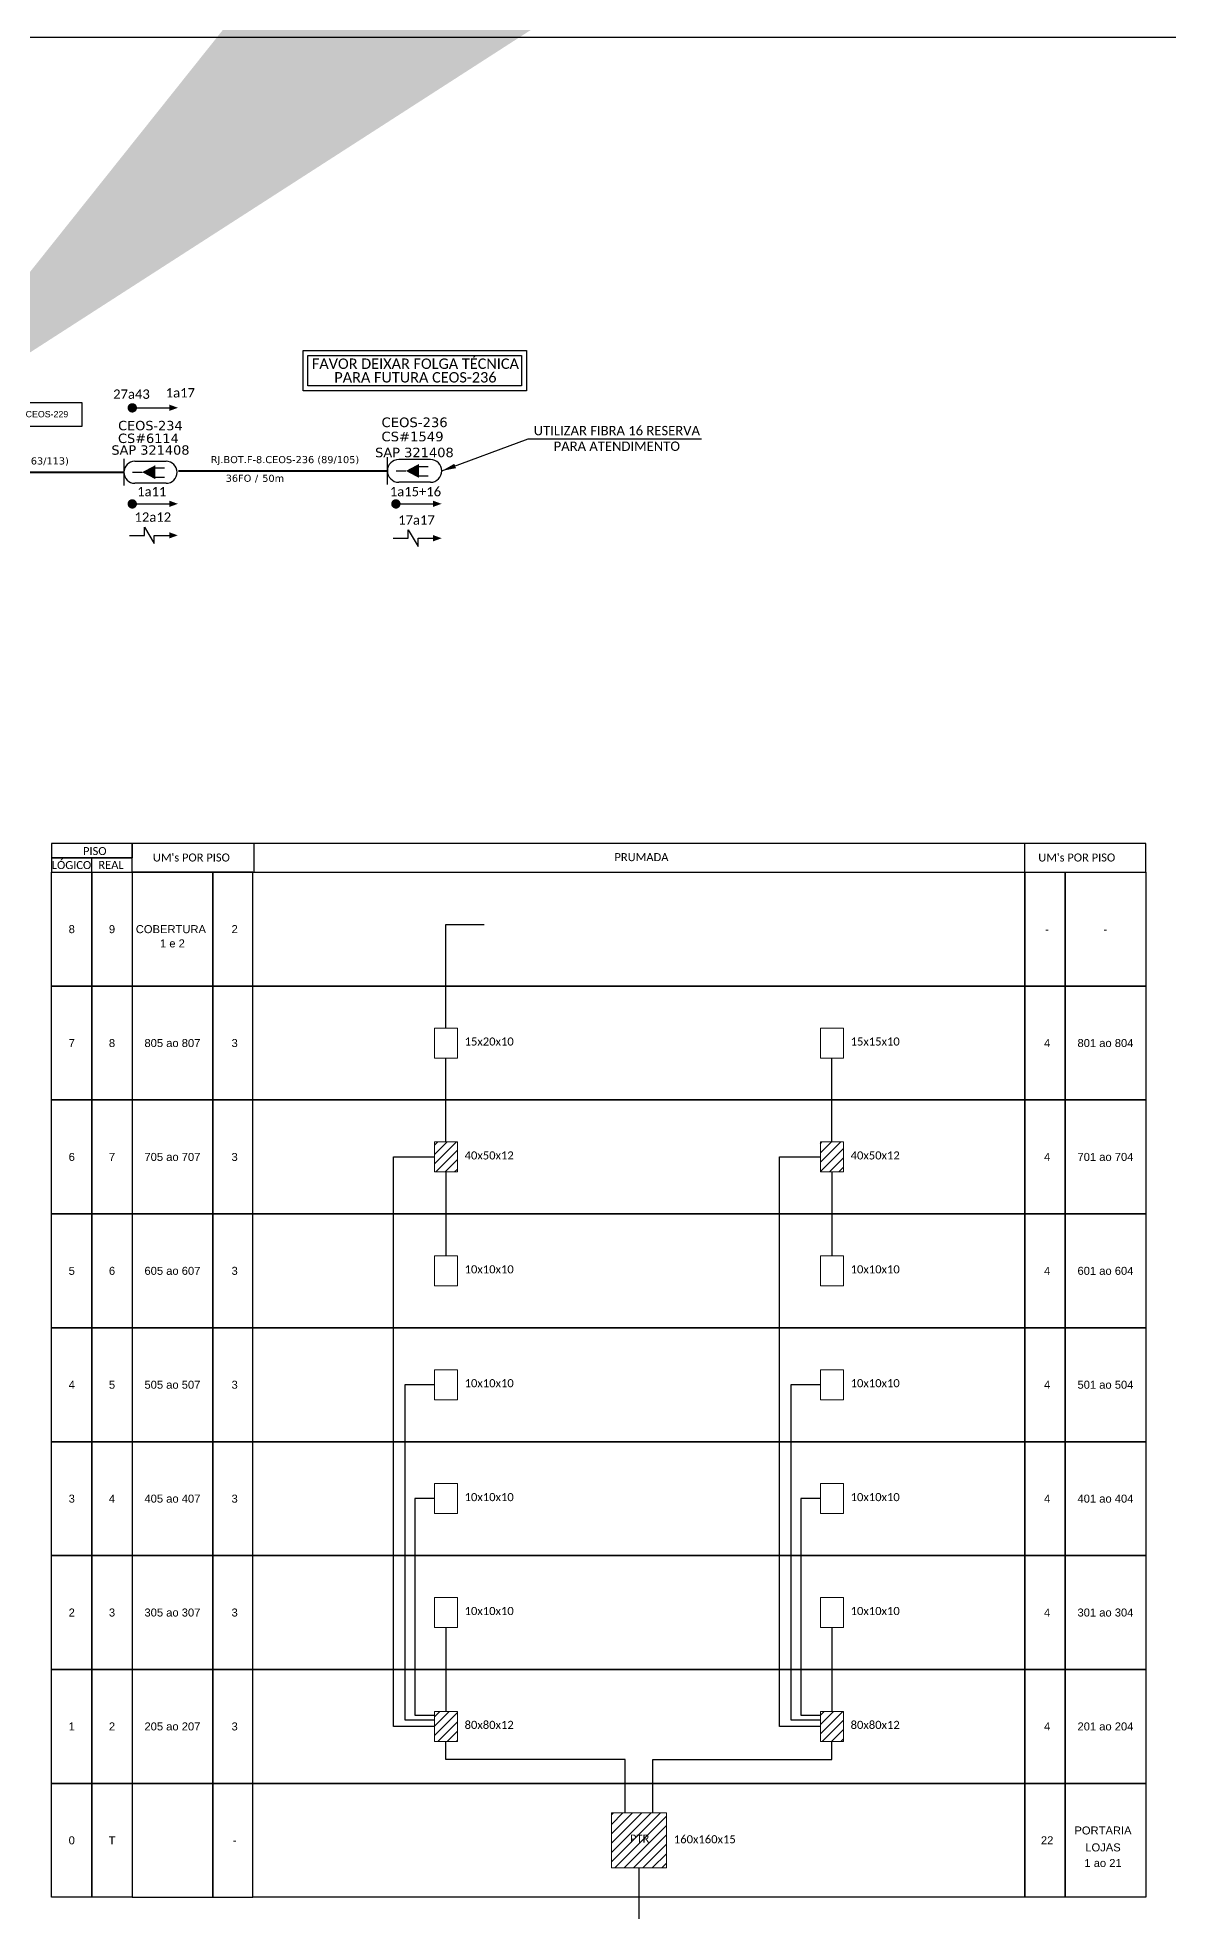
# Model space of a CAD drawing. Extents: x -89 to 749, y 705 to 1299.
# Drawn here: x 252.3 to 491.2, y 903.1 to 1299 of the extents above; entities that cross this region are included whole.
import ezdxf
from ezdxf.enums import TextEntityAlignment as Align

# ---------------------------------------------------------------- set-up
doc = ezdxf.new("R2010")
doc.units = 0
for name, color, linetype in [('10.4-Postes', 1, 'Continuous'), ('20.4-CEOS', 1, 'Continuous'), ('20.5-CABO AÉREO', 1, 'Continuous'), ('20.5-CEO', 1, 'Continuous'), ('SETA', 7, 'Continuous')]:
    doc.layers.add(name, color=color, linetype=linetype)
doc.layers.add('40.1-ETIQUETAS', color=1, linetype='Continuous', lineweight=20)
doc.styles.add('ARIAL', font='arial.ttf')
doc.styles.add('ROMANS', font='romans')
doc.styles.add('siredit', font='verdana.ttf')
doc.styles.get("Standard").update_dxf_attribs({"font": 'arial.ttf'})
doc.styles.add('WMF-Calibri0', font='calibri.ttf')
doc.dimstyles.new('CL', dxfattribs={"dimtxt": 1, "dimasz": 2, "dimexe": 0.18, "dimexo": 0.0625, "dimgap": 0.09, "dimtad": 0, "dimdec": 0, "dimrnd": 1, "dimzin": 0, "dimdsep": 46, "dimtxsty": 'siredit', "dimblk": 'NONE', "dimcen": 0, "dimse1": 1, "dimse2": 1, "dimsd1": 1, "dimsd2": 1, "dimclrt": 7, "dimadec": 0, "dimazin": 0, "dimtfac": 1, "dimtdec": 0, "dimtofl": 0, "dimtmove": 0, "dimatfit": 3, "dimfxl": 0, "dimtolj": 1, "dimtzin": 0, "dimarcsym": 0})
doc.dimstyles.get("Standard").update_dxf_attribs({"dimtxt": 0.18, "dimasz": 0.18, "dimexe": 0.18, "dimexo": 0.0625, "dimgap": 0.09, "dimtad": 0, "dimtih": 1, "dimtoh": 1, "dimdec": 4, "dimzin": 0, "dimdsep": 46, "dimtxsty": 'Standard', "dimcen": 0.09, "dimadec": 0, "dimazin": 0, "dimtfac": 1, "dimtdec": 4, "dimtofl": 0, "dimtmove": 0, "dimatfit": 3, "dimfxl": 0, "dimtolj": 1, "dimtzin": 0, "dimarcsym": 0})

# ---------------------------------------------------------------- blocks, each defined once
blk = doc.blocks.new('_None')
blk = doc.blocks.new('*U66')
at = {"color": 3}
blk.add_lwpolyline([(0.0000405, 0.000041), (0.0001936, 0.000041), (0.0001936, 0.0000158), (0.0000405, 0.0000158)], close=True, dxfattribs=at)
at = {"color": 3, "style": 'ARIAL'}
blk.add_attdef('SERVIÇO_EM_EMENDA_EXIST', text='', height=0.00000666, dxfattribs=at).set_placement((0.0001321, 0.0000254), align=Align.RIGHT)
blk.add_attdef('FID', (0.0001344, 0.0000254), '', height=0.00000666, dxfattribs=at)
at = {"layer": '10.4-Postes', "lineweight": 0, "style": 'ROMANS'}
for tag, p, flags in [('ID_ATIVIDADE', (-0.0000068, -0.0000086), 3), ('QTDE', (-0.000006, -0.000014), 3), ('FATOR', (-0.0000019, -0.0000113), 1)]:
    blk.add_attdef(tag, p, '', height=0.00000209, dxfattribs=dict(at, flags=flags))
at = {"color": 3}
blk.add_leader([(-0.0000002, 0.0000042), (0.0000405, 0.000041)], dimstyle='CL', override={"dimgap": 0.09, "dimtad": 0}, dxfattribs=at)

msp = doc.modelspace()

# ---------------------------------------------------------------- hatches: boundary and pattern name
h = msp.add_hatch()
h.set_pattern_fill('ANSI31', color=1, scale=0.44089)
h.set_pattern_definition([(45, (117.3055, 101.8357), (-0.9898254, 0.9898254), [])])
h.paths.add_polyline_path([(336.15, 1065.71), (341.01, 1065.71), (341.01, 1059.38), (336.15, 1059.38)])
h.paths.add_polyline_path([(417.67, 1065.71), (422.54, 1065.71), (422.54, 1059.38), (417.67, 1059.38)])
h.paths.add_polyline_path([(336.15, 945.41), (341.01, 945.41), (341.01, 939.07), (336.15, 939.07)])
h.paths.add_polyline_path([(417.67, 945.41), (422.54, 945.41), (422.54, 939.07), (417.67, 939.07)])
h.paths.add_polyline_path([(342.09, 1061.55), (353.44, 1061.55), (353.44, 1064.17), (342.09, 1064.17)], flags=9)
h.paths.add_polyline_path([(423.61, 1061.55), (434.96, 1061.55), (434.96, 1064.17), (423.61, 1064.17)], flags=9)
h.paths.add_polyline_path([(342.09, 941.25), (353.44, 941.25), (353.44, 943.87), (342.09, 943.87)], flags=9)
h.paths.add_polyline_path([(423.61, 941.25), (434.96, 941.25), (434.96, 943.87), (423.61, 943.87)], flags=9)
h = msp.add_hatch()
h.set_pattern_fill('ANSI31', color=1, scale=0.44089)
h.set_pattern_definition([(45, (-47.4629, 2858.3213), (-0.9898254, 0.9898254), [])])
h.paths.add_polyline_path([(385.15, 923.99), (373.53, 923.99), (373.53, 912.37), (385.15, 912.37)])
h.paths.add_polyline_path([(377.01, 917.25), (382.01, 917.25), (382.01, 919.8), (377.01, 919.8)], flags=24)

# ---------------------------------------------------------------- linework, layer by layer
for points in [[(-89.32, 705.02), (749.25, 705.02), (749.25, 1299.02), (-89.32, 1299.02), (-89.32, 705.02)], [(272.31, 1122.69), (486.38, 1122.69), (486.38, 1128.74), (272.31, 1128.74), (272.31, 1128.74), (272.31, 1125.72)], [(298.06, 1122.69), (298.06, 1128.74)], [(460.85, 1122.69), (460.85, 1128.74)], [(263.8, 1122.69), (263.8, 1125.72)]]:
    msp.add_lwpolyline(points)
at = {"color": 3, "ltscale": 9e-07}
for points in [[(308.39, 1232.91), (355.62, 1232.91), (355.62, 1224.39), (308.39, 1224.39)], [(309.44, 1231.86), (354.57, 1231.86), (354.57, 1225.44), (309.44, 1225.44)]]:
    msp.add_lwpolyline(points, close=True, dxfattribs=at)
at = {"color": 7, "const_width": 0.99}
for points in [[(271.84, 1220.78, 1), (272.83, 1220.78, 1)], [(271.83, 1200.49, 1), (272.82, 1200.49, 1)]]:
    msp.add_lwpolyline(points, format="xyb", close=True, dxfattribs=at)
at = {"color": 1, "const_width": 0.99}
msp.add_lwpolyline([(327.51, 1200.49, 1), (328.5, 1200.49, 1)], format="xyb", close=True, dxfattribs=at)
at = {"color": 7}
msp.add_lwpolyline([(274.88, 1193.85), (274.88, 1195.6), (276.97, 1192.1), (276.97, 1193.85)], dxfattribs=at)
at = {"color": 1}
for points in [[(330.61, 1193.24), (330.61, 1194.99), (332.7, 1191.5), (332.71, 1193.24)], [(379.34, 912.37), (379.34, 896.57), (411.4, 896.57), (406.37, 897.55), (405.87, 894.97)]]:
    msp.add_lwpolyline(points, dxfattribs=at)
for points in [[(255.3, 1125.72), (272.31, 1125.72), (272.31, 1128.74), (255.3, 1128.74)], [(255.3, 1122.69), (272.31, 1122.69), (272.31, 1125.72), (255.3, 1125.72)], [(255.3, 1122.69), (263.8, 1122.69), (263.8, 1098.63), (255.3, 1098.63)], [(263.8, 1122.69), (272.31, 1122.69), (272.31, 1098.63), (263.8, 1098.63)], [(289.31, 1122.69), (272.31, 1122.69), (272.31, 1098.63), (289.31, 1098.63)], [(297.82, 1122.69), (289.31, 1122.69), (289.31, 1098.63), (297.82, 1098.63)], [(297.82, 1122.69), (460.87, 1122.69), (460.87, 1098.63), (297.82, 1098.63)], [(460.87, 1122.69), (469.37, 1122.69), (469.37, 1098.63), (460.87, 1098.63)], [(469.37, 1122.69), (486.38, 1122.69), (486.38, 1098.63), (469.37, 1098.63)], [(255.3, 1098.63), (263.8, 1098.63), (263.8, 1074.57), (255.3, 1074.57)], [(263.8, 1098.63), (272.31, 1098.63), (272.31, 1074.57), (263.8, 1074.57)], [(289.31, 1098.63), (272.31, 1098.63), (272.31, 1074.57), (289.31, 1074.57)], [(297.82, 1098.63), (289.31, 1098.63), (289.31, 1074.57), (297.82, 1074.57)], [(297.82, 1098.63), (460.87, 1098.63), (460.87, 1074.57), (297.82, 1074.57)], [(460.87, 1098.63), (469.37, 1098.63), (469.37, 1074.57), (460.87, 1074.57)], [(469.37, 1098.63), (486.38, 1098.63), (486.38, 1074.57), (469.37, 1074.57)], [(255.3, 1074.57), (263.8, 1074.57), (263.8, 1050.51), (255.3, 1050.51)], [(263.8, 1074.57), (272.31, 1074.57), (272.31, 1050.51), (263.8, 1050.51)], [(289.31, 1074.57), (272.31, 1074.57), (272.31, 1050.51), (289.31, 1050.51)], [(297.82, 1074.57), (289.31, 1074.57), (289.31, 1050.51), (297.82, 1050.51)], [(297.82, 1074.57), (460.87, 1074.57), (460.87, 1050.51), (297.82, 1050.51)], [(460.87, 1074.57), (469.37, 1074.57), (469.37, 1050.51), (460.87, 1050.51)], [(469.37, 1074.57), (486.38, 1074.57), (486.38, 1050.51), (469.37, 1050.51)], [(255.3, 1050.51), (263.8, 1050.51), (263.8, 1026.45), (255.3, 1026.45)], [(263.8, 1050.51), (272.31, 1050.51), (272.31, 1026.45), (263.8, 1026.45)], [(289.31, 1050.51), (272.31, 1050.51), (272.31, 1026.45), (289.31, 1026.45)], [(297.82, 1050.51), (289.31, 1050.51), (289.31, 1026.45), (297.82, 1026.45)], [(297.82, 1050.51), (460.87, 1050.51), (460.87, 1026.45), (297.82, 1026.45)], [(460.87, 1050.51), (469.37, 1050.51), (469.37, 1026.45), (460.87, 1026.45)], [(469.37, 1050.51), (486.38, 1050.51), (486.38, 1026.45), (469.37, 1026.45)], [(255.3, 1026.45), (263.8, 1026.45), (263.8, 1002.39), (255.3, 1002.39)], [(263.8, 1026.45), (272.31, 1026.45), (272.31, 1002.39), (263.8, 1002.39)], [(289.31, 1026.45), (272.31, 1026.45), (272.31, 1002.39), (289.31, 1002.39)], [(297.82, 1026.45), (289.31, 1026.45), (289.31, 1002.39), (297.82, 1002.39)], [(297.82, 1026.45), (460.87, 1026.45), (460.87, 1002.39), (297.82, 1002.39)], [(460.87, 1026.45), (469.37, 1026.45), (469.37, 1002.39), (460.87, 1002.39)], [(469.37, 1026.45), (486.38, 1026.45), (486.38, 1002.39), (469.37, 1002.39)], [(255.3, 1002.39), (263.8, 1002.39), (263.8, 978.33), (255.3, 978.33)], [(263.8, 1002.39), (272.31, 1002.39), (272.31, 978.33), (263.8, 978.33)], [(289.31, 1002.39), (272.31, 1002.39), (272.31, 978.33), (289.31, 978.33)], [(297.82, 1002.39), (289.31, 1002.39), (289.31, 978.33), (297.82, 978.33)], [(297.82, 1002.39), (460.87, 1002.39), (460.87, 978.33), (297.82, 978.33)], [(460.87, 1002.39), (469.37, 1002.39), (469.37, 978.33), (460.87, 978.33)], [(469.37, 1002.39), (486.38, 1002.39), (486.38, 978.33), (469.37, 978.33)], [(255.3, 978.33), (263.8, 978.33), (263.8, 954.27), (255.3, 954.27)], [(263.8, 978.33), (272.31, 978.33), (272.31, 954.27), (263.8, 954.27)], [(289.31, 978.33), (272.31, 978.33), (272.31, 954.27), (289.31, 954.27)], [(297.82, 978.33), (289.31, 978.33), (289.31, 954.27), (297.82, 954.27)], [(297.82, 978.33), (460.87, 978.33), (460.87, 954.27), (297.82, 954.27)], [(460.87, 978.33), (469.37, 978.33), (469.37, 954.27), (460.87, 954.27)], [(469.37, 978.33), (486.38, 978.33), (486.38, 954.27), (469.37, 954.27)], [(255.3, 954.27), (263.8, 954.27), (263.8, 930.21), (255.3, 930.21)], [(263.8, 954.27), (272.31, 954.27), (272.31, 930.21), (263.8, 930.21)], [(289.31, 954.27), (272.31, 954.27), (272.31, 930.21), (289.31, 930.21)], [(297.82, 954.27), (289.31, 954.27), (289.31, 930.21), (297.82, 930.21)], [(297.82, 954.27), (460.87, 954.27), (460.87, 930.21), (297.82, 930.21)], [(460.87, 954.27), (469.37, 954.27), (469.37, 930.21), (460.87, 930.21)], [(469.37, 954.27), (486.38, 954.27), (486.38, 930.21), (469.37, 930.21)], [(255.3, 930.21), (263.8, 930.21), (263.8, 906.15), (255.3, 906.15)], [(263.8, 930.21), (272.31, 930.21), (272.31, 906.15), (263.8, 906.15)], [(289.31, 930.21), (272.31, 930.21), (272.31, 906.15), (289.31, 906.15)], [(297.82, 930.21), (289.31, 930.21), (289.31, 906.15), (297.82, 906.15)], [(297.82, 930.21), (460.87, 930.21), (460.87, 906.15), (297.82, 906.15)], [(460.87, 930.21), (469.37, 930.21), (469.37, 906.15), (460.87, 906.15)], [(469.37, 930.21), (486.38, 930.21), (486.38, 906.15), (469.37, 906.15)]]:
    msp.add_lwpolyline(points, close=True)
at = {"color": 3}
for points in [[(338.58, 1089.77), (338.58, 1111.65), (346.66, 1111.65)], [(338.58, 1065.71), (338.58, 1083.44)], [(420.1, 1065.71), (420.1, 1083.44)], [(336.15, 942.24), (327.52, 942.24), (327.52, 1062.54), (336.15, 1062.54)], [(417.67, 942.24), (409.04, 942.24), (409.04, 1062.54), (417.67, 1062.54)], [(338.58, 1059.38), (338.58, 1041.65)], [(420.1, 1059.38), (420.1, 1041.65)], [(336.15, 1014.42), (329.88, 1014.42), (329.88, 943.61), (336.15, 943.61)], [(417.67, 1014.42), (411.4, 1014.42), (411.4, 943.61), (417.67, 943.61)], [(336.15, 990.36), (331.98, 990.36), (331.98, 944.64), (336.15, 944.64)], [(417.67, 990.36), (413.51, 990.36), (413.51, 944.64), (417.67, 944.64)], [(338.58, 963.13), (338.58, 945.41)], [(420.1, 963.13), (420.1, 945.41)], [(376.44, 923.99), (376.44, 935.25), (338.58, 935.25), (338.58, 939.07)], [(382.24, 923.99), (382.24, 935.25), (420.1, 935.25), (420.1, 939.07)]]:
    msp.add_lwpolyline(points, dxfattribs=at)
at = {"color": 0, "lineweight": 0}
for points in [[(336.15, 1089.77), (341.01, 1089.77), (341.01, 1083.44), (336.15, 1083.44)], [(417.67, 1089.77), (422.54, 1089.77), (422.54, 1083.44), (417.67, 1083.44)], [(336.15, 1041.65), (341.01, 1041.65), (341.01, 1035.32), (336.15, 1035.32)], [(417.67, 1041.65), (422.54, 1041.65), (422.54, 1035.32), (417.67, 1035.32)], [(336.15, 1017.59), (341.01, 1017.59), (341.01, 1011.25), (336.15, 1011.25)], [(417.67, 1017.59), (422.54, 1017.59), (422.54, 1011.25), (417.67, 1011.25)], [(336.15, 993.53), (341.01, 993.53), (341.01, 987.19), (336.15, 987.19)], [(417.67, 993.53), (422.54, 993.53), (422.54, 987.19), (417.67, 987.19)], [(336.15, 969.47), (341.01, 969.47), (341.01, 963.13), (336.15, 963.13)], [(417.67, 969.47), (422.54, 969.47), (422.54, 963.13), (417.67, 963.13)]]:
    msp.add_lwpolyline(points, close=True, dxfattribs=at)
at = {"color": 10, "lineweight": 0}
for points in [[(336.15, 1065.71), (341.01, 1065.71), (341.01, 1059.38), (336.15, 1059.38)], [(417.67, 1065.71), (422.54, 1065.71), (422.54, 1059.38), (417.67, 1059.38)], [(336.15, 945.41), (341.01, 945.41), (341.01, 939.07), (336.15, 939.07)], [(417.67, 945.41), (422.54, 945.41), (422.54, 939.07), (417.67, 939.07)]]:
    msp.add_lwpolyline(points, close=True, dxfattribs=at)
at = {"color": 1, "lineweight": 0}
msp.add_lwpolyline([(373.53, 923.99), (385.15, 923.99), (385.15, 912.37), (373.53, 912.37)], close=True, dxfattribs=at)
at = {"layer": '20.4-CEOS', "color": 5}
for p, q in [((335.32, 1209.86), (328.6, 1209.86)), ((335.32, 1205.07), (328.6, 1205.07))]:
    msp.add_line(p, q, dxfattribs=at)
at = {"layer": '20.4-CEOS', "color": 7}
msp.add_lwpolyline([(274.42, 1207.19, 0, 2.95, 0), (277.19, 1207.19, 2.95, 2.95, 0)], format="xyseb", dxfattribs=at)
for points in [[(277.07, 1208.14), (279.11, 1208.14)], [(272.38, 1207.19), (274.42, 1207.19)], [(277.07, 1206.15), (279.11, 1206.15)]]:
    msp.add_lwpolyline(points, dxfattribs=at)
at = {"layer": '20.4-CEOS', "color": 5}
for points in [[(326.21, 1204.58), (326.21, 1210.35)], [(328.07, 1207.46), (330.11, 1207.46)], [(332.76, 1208.41), (334.79, 1208.41)], [(332.76, 1206.42), (334.79, 1206.42)]]:
    msp.add_lwpolyline(points, dxfattribs=at)
msp.add_lwpolyline([(330.11, 1207.46, 0, 2.95, 0), (332.88, 1207.46, 2.95, 2.95, 0)], format="xyseb", dxfattribs=at)
for centre, start, end in [((328.6, 1207.46), 90, 270), ((335.32, 1207.46), 270, 90)]:
    msp.add_arc(centre, 2.39, start, end, dxfattribs=at)
at = {"layer": '20.5-CABO AÉREO', "color": 7, "ltscale": 50, "const_width": 0.4}
for points in [[(282.08, 1207.46), (326.21, 1207.46)], [(219.39, 1207.18), (270.54, 1207.18)]]:
    msp.add_lwpolyline(points, dxfattribs=at)
at = {"layer": '20.5-CEO', "color": 7}
for p, q in [((272.88, 1209.52), (279.46, 1209.52)), ((279.46, 1204.84), (272.88, 1204.84))]:
    msp.add_line(p, q, dxfattribs=at)
msp.add_lwpolyline([(270.54, 1210.01), (270.54, 1204.36)], dxfattribs=at)
for centre, start, end in [((272.88, 1207.18), 90, 270), ((279.46, 1207.18), 270, 90)]:
    msp.add_arc(centre, 2.34, start, end, dxfattribs=at)
at = {"layer": 'SETA', "color": 7}
for points in [[(272.34, 1220.78), (280.85, 1220.78)], [(272.32, 1200.49), (280.83, 1200.49)], [(271.72, 1193.85), (274.88, 1193.85)], [(276.97, 1193.85), (280.13, 1193.85)]]:
    msp.add_lwpolyline(points, dxfattribs=at)
at = {"layer": 'SETA', "color": 1}
for points in [[(328.01, 1200.49), (336.52, 1200.49)], [(327.45, 1193.24), (330.61, 1193.24)], [(332.71, 1193.24), (335.87, 1193.24)]]:
    msp.add_lwpolyline(points, dxfattribs=at)
at = {"layer": 'SETA', "color": 7}
for points in [[(280.17, 1221.46), (281.98, 1220.8), (280.17, 1220.14)], [(280.15, 1201.17), (281.96, 1200.51), (280.15, 1199.85)], [(280.13, 1194.51), (281.95, 1193.85), (280.13, 1193.19)]]:
    msp.add_solid(points, dxfattribs=at)
at = {"layer": 'SETA', "color": 1}
for points in [[(335.84, 1201.17), (337.65, 1200.51), (335.84, 1199.85)], [(335.87, 1193.9), (337.68, 1193.24), (335.87, 1192.58)]]:
    msp.add_solid(points, dxfattribs=at)

# ---------------------------------------------------------------- block references
at = {"color": 7, "lineweight": 0, "xscale": 199999.9999999376, "yscale": 199999.9999999376, "zscale": 199999.9999999376}
msp.add_blockref('*U66', (222.93, 1213.71), dxfattribs=at).add_auto_attribs({'SERVIÇO_EM_EMENDA_EXIST': 'INTERVENÇÃO NA', 'FID': 'CEOS-229'})

# ---------------------------------------------------------------- texts
at = {"style": 'WMF-Calibri0'}
for s, height, p in [('  LÓGICO', 1.69, (254.14, 1123.35)), ('     PISO', 1.69, (258.94, 1126.31)), ('    REAL', 1.69, (262.78, 1123.39)), ("UM's POR PISO", 1.6901, (276.68, 1124.95)), ('PRUMADA', 1.69, (374.17, 1125.03)), ("UM's POR PISO", 1.6901, (463.67, 1124.95)), ('15x20x10', 1.703, (342.52, 1086.07)), ('15x15x10', 1.703, (424.05, 1086.07)), ('10x10x10', 1.703, (342.52, 1037.95)), ('10x10x10', 1.703, (424.05, 1037.95)), ('10x10x10', 1.703, (342.52, 1013.89)), ('10x10x10', 1.703, (424.05, 1013.89)), ('10x10x10', 1.703, (342.52, 989.83)), ('10x10x10', 1.703, (424.05, 989.83)), ('10x10x10', 1.703, (342.52, 965.77)), ('10x10x10', 1.703, (424.05, 965.77)), ('PTR', 1.703, (377.44, 917.68)), ('160x160x15', 1.703, (386.72, 917.55))]:
    msp.add_text(s, height=height, dxfattribs=at).set_placement(p)
at = {"style": 'ARIAL'}
for s, p in [('8', (259.55, 1110.66)), ('9', (268.05, 1110.66)), ('COBERTURA ', (280.81, 1110.66)), ('1 e 2', (280.81, 1107.65)), ('2', (293.95, 1110.66)), ('-', (465.55, 1110.66)), ('-', (477.87, 1110.66)), ('7', (259.55, 1086.6)), ('8', (268.05, 1086.6)), ('805 ao 807', (280.81, 1086.6)), ('3', (293.95, 1086.6)), ('4', (465.55, 1086.6)), ('801 ao 804', (477.87, 1086.6)), ('6', (259.55, 1062.54)), ('7', (268.05, 1062.54)), ('705 ao 707', (280.81, 1062.54)), ('3', (293.95, 1062.54)), ('4', (465.55, 1062.54)), ('701 ao 704', (477.87, 1062.54)), ('5', (259.55, 1038.48)), ('6', (268.05, 1038.48)), ('605 ao 607', (280.81, 1038.48)), ('3', (293.95, 1038.48)), ('4', (465.55, 1038.48)), ('601 ao 604', (477.87, 1038.48)), ('4', (259.55, 1014.42)), ('5', (268.05, 1014.42)), ('505 ao 507', (280.81, 1014.42)), ('3', (293.95, 1014.42)), ('4', (465.55, 1014.42)), ('501 ao 504', (477.87, 1014.42)), ('3', (259.55, 990.36)), ('4', (268.05, 990.36)), ('405 ao 407', (280.81, 990.36)), ('3', (293.95, 990.36)), ('4', (465.55, 990.36)), ('401 ao 404', (477.87, 990.36)), ('2', (259.55, 966.3)), ('3', (268.05, 966.3)), ('305 ao 307', (280.81, 966.3)), ('3', (293.95, 966.3)), ('4', (465.55, 966.3)), ('301 ao 304', (477.87, 966.3)), ('1', (259.55, 942.24)), ('2', (268.05, 942.24)), ('205 ao 207', (280.81, 942.24)), ('3', (293.95, 942.24)), ('4', (465.55, 942.24)), ('201 ao 204', (477.87, 942.24)), ('0', (259.55, 918.18)), ('T', (268.05, 918.18)), ('22', (465.55, 918.18)), ('PORTARIA', (477.35, 920.26)), ('-', (293.95, 918.18)), ('LOJAS', (477.35, 916.68)), ('1 ao 21', (477.35, 913.38))]:
    msp.add_text(s, height=1.69, dxfattribs=at).set_placement(p, align=Align.MIDDLE_CENTER)
at = {"color": 10, "style": 'WMF-Calibri0'}
for s, p in [('40x50x12', (342.52, 1062.01)), ('40x50x12', (424.05, 1062.01)), ('80x80x12', (342.52, 941.71)), ('80x80x12', (424.05, 941.71))]:
    msp.add_text(s, height=1.703, dxfattribs=at).set_placement(p)
at = {"color": 7, "attachment_point": 5}
for s, insert, char_height, width in [('{\\fCalibri|b0|i0|c0|p34;FAVOR DEIXAR FOLGA TÉCNICA}', (332.13, 1230.1), 2.2, 46.8706), ('{\\fCalibri|b0|i0|c0|p34;PARA FUTURA CEOS-236}', (332.13, 1227.22), 2.2, 46.8706), ('{\\fCalibri|b0|i0|c0|p34;\\C7;27a43}', (272.16, 1223.67), 1.98, 25.1052), ('{\\fCalibri|b0|i0|c0|p34;\\C7;1a17}', (282.48, 1223.96), 1.98, 25.1052), ('{\\fCalibri|b0|i0|c0|p34;\\C7;1a11}', (276.45, 1203.09), 1.98, 25.1052), ('{\\fCalibri|b0|i0|c0|p34;\\C7;12a12}', (276.67, 1197.7), 1.98, 25.1052)]:
    msp.add_mtext(s, dxfattribs=dict(at, insert=insert, char_height=char_height, width=width))
at = {"color": 2, "insert": (374.67, 1214.32), "char_height": 1.98, "width": 41.9776, "attachment_point": 5}
msp.add_mtext('\\fCalibri|b0|i0|c0|p34;UTILIZAR FIBRA 16 RESERVA PARA ATENDIMENTO', dxfattribs=at)
at = {"color": 0, "insert": (332.14, 1203.09), "char_height": 1.98, "width": 25.1052, "attachment_point": 5}
msp.add_mtext('{\\fCalibri|b0|i0|c0|p34;\\C0;1a15\\C1;+16}', dxfattribs=at)
at = {"color": 1, "insert": (332.36, 1197.08), "char_height": 1.98, "width": 25.1052, "attachment_point": 5}
msp.add_mtext('\\fCalibri|b0|i0|c0|p34;17a17', dxfattribs=at)
at = {"layer": '20.4-CEOS', "color": 7, "style": 'siredit'}
msp.add_text('CEOS-234', height=1.977, dxfattribs=at).set_placement((276.15, 1218.03), align=Align.TOP_CENTER)
at = {"layer": '20.4-CEOS', "color": 5, "style": 'siredit'}
for s, height, p in [('CS#1549 ', 2.028, (331.96, 1214.73)), ('CEOS-236', 2.028, (331.96, 1217.73)), ('SAP 321408', 2, (331.92, 1211.36))]:
    msp.add_text(s, height=height, dxfattribs=at).set_placement(p, align=Align.MIDDLE_CENTER)
at = {"layer": '20.5-CEO', "color": 7, "style": 'siredit'}
for s, p in [('CS#6114 ', (276.17, 1215.34)), ('SAP 321408', (276.17, 1212.87))]:
    msp.add_text(s, height=1.985, dxfattribs=at).set_placement(p, align=Align.TOP_CENTER)
at = {"layer": '40.1-ETIQUETAS', "color": 7, "style": 'siredit'}
for s, p in [('RJ.BOT.F-8.CEOS-234 (63/113)', (243.26, 1209.57)), ('RJ.BOT.F-8.CEOS-236 (89/105)', (304.58, 1209.85))]:
    msp.add_text(s, height=1.5, dxfattribs=at).set_placement(p, align=Align.MIDDLE_CENTER)
for s, p in [('36FO', (297.48, 1205.91)), ('/', (298.93, 1205.94))]:
    msp.add_text(s, height=1.5, dxfattribs=at).set_placement(p, align=Align.MIDDLE_RIGHT)
msp.add_text('50m', height=1.5, dxfattribs=at).set_placement((299.78, 1205.9), align=Align.MIDDLE_LEFT)

# ---------------------------------------------------------------- leaders
at = {"color": 2}
msp.add_leader([(337.71, 1207.46), (355.91, 1214.24), (392.55, 1214.24)], dimstyle='Standard', override={"dimasz": 3, "dimgap": 0.09, "dimtad": 0}, dxfattribs=at)

doc.saveas('drawing.dxf')
